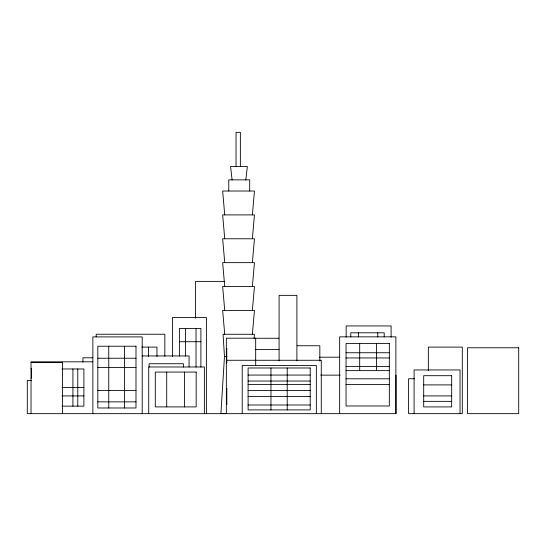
<?xml version="1.0" encoding="UTF-8"?>
<svg xmlns="http://www.w3.org/2000/svg" width="546" height="546" viewBox="0 0 546 546"><rect width="100%" height="100%" fill="white"/><g stroke="black" fill="none" stroke-linecap="round" stroke-linejoin="round"><path stroke-width="0.82" d="M254.108 338.39L254.375 334.275L223.055 334.275L224.481 356.504L220.918 413.418L226.849 413.418M252.375 214.899L254.45 191.025L222.652 191.025L224.727 214.899M252.375 238.773L254.45 214.899L222.652 214.899L224.727 238.773M252.375 262.646L254.45 238.773L222.652 238.773L224.727 262.646M252.375 286.527L254.45 262.646L222.652 262.646L224.727 286.527M252.375 310.401L254.45 286.527L222.652 286.527L224.727 310.401M252.375 334.275L254.45 310.401L222.652 310.401L224.727 334.275M245.809 180.016L247.352 166.469L230.555 166.469L232.105 180.016M224.72 281.381L195.55 281.381L195.55 318.202M255.023 338.267L278.91 338.267M179.381 341.714L200.901 341.714M297.16 345.748L319.833 345.748L319.833 361.029M141.83 347.106L156.961 347.106L156.961 356.449M226.351 348.717L226.993 348.717M255.221 349.426L279.061 349.426M346.041 352.743L389.339 352.743M142.192 355.944L189.066 355.944L189.066 366.98M224.481 356.504L226.993 356.504M319.526 357.2L339.892 357.2M92.861 357.787L82.917 357.787L82.917 362.018M346.041 357.958L389.339 357.958M97.823 358.237L135.988 358.237M226.351 360.271L321.273 360.271L321.273 413.663M92.793 361.827L31.04 361.827L31.033 413.663M31.033 362.401L62.428 362.401L62.428 413.663M226.351 362.803L226.993 362.803M346.041 366.393L389.339 366.393M97.823 367.478L135.988 367.478M31.033 368.338L31.388 368.338L31.388 378.112L31.033 378.112M61.951 368.966L83.893 368.966L83.893 406.135L61.951 406.135M346.041 370.632L389.339 370.632M248.102 375.068L310.21 375.068M320.625 375.143L340.11 375.143M346.041 378.788L389.339 378.788M414.55 378.726L408.599 378.726L408.599 413.663L462.305 413.663L462.305 347.106L428.357 347.106L428.357 370.693M31.545 380.562L27.3 380.562L27.3 413.663L396.021 413.663L396.021 375.143M248.102 381.026L310.21 381.026M248.102 384.404L310.21 384.404M346.041 384.575L389.339 384.575M423.696 384.896L451.672 384.896M61.951 387.551L83.893 387.551M226.351 388.875L227.027 388.875M97.823 390.404L135.988 390.404M248.102 390.472L310.21 390.472M61.951 395.925L83.893 395.925M423.696 395.905L451.672 395.905M248.102 396.403L310.21 396.403M423.696 401.358L451.672 401.358M97.823 401.863L135.988 401.863M226.351 404.108L227.027 404.108M248.102 405.002L310.21 405.002M460.039 413.663L460.039 369.949L414.1 369.949L414.1 413.663M395.884 413.663L395.884 336.848L339.653 336.848L339.653 413.663M391.1 337.1L391.1 325.942L346.15 325.942L346.15 337.196M384.213 336.916L384.213 332.801L350.791 332.801L350.791 336.916M377.784 332.801L377.784 336.916M376.453 343.495L376.453 370.632M359.678 343.495L359.678 370.632M358.36 332.801L358.36 336.916M316.352 413.663L316.352 365.492L242.226 365.492L242.226 413.663M296.894 360.892L296.894 295.352L279.081 295.352L279.081 360.892M287.216 367.99L287.216 409.903M270.959 367.99L270.959 409.903M255.678 365.356L255.678 338.199L226.351 338.199L226.351 413.663M249.706 191.025L249.706 179.859L228.767 179.859L228.767 191.025M240.363 166.469L240.363 132.337L236.043 132.337L236.043 166.469M226.802 388.875L226.802 404.108M226.74 348.717L226.74 362.803M206.388 413.663L206.388 317.519L172.495 317.519L172.495 356.661M204.381 413.663L204.381 366.98L148.724 366.98L148.724 413.663M200.901 367.048L200.901 328.426L179.381 328.426L179.381 356.074M196.021 328.426L196.021 367.048M185.463 328.426L185.463 356.074M184.446 372.065L184.446 406.907M183.401 367.096L183.401 363.725L149.072 363.725L149.072 367.096M166.714 372.065L166.714 406.907M164.837 356.204L164.837 334.234L96.178 334.234L96.178 336.766M148.464 347.106L148.464 356.449M142.192 413.663L142.192 336.909L92.854 336.909L92.854 413.663M124.522 346.232L124.522 407.985M108.756 346.232L108.756 407.985M77.778 368.966L77.778 406.135M72.918 368.966L72.918 406.135M389.339 343.495L346.041 343.495L346.041 405.985L389.339 405.985L389.339 343.495M135.988 346.232L97.823 346.232L97.823 407.985L135.988 407.985L135.988 346.232M518.7 347.782L467.499 347.782L467.499 413.663L518.7 413.663L518.7 347.782M310.21 367.99L248.102 367.99L248.102 409.903L310.21 409.903L310.21 367.99M196.171 372.065L155.296 372.065L155.296 406.907L196.171 406.907L196.171 372.065M451.672 375.689L423.696 375.689L423.696 406.92L451.672 406.92L451.672 375.689"/></g></svg>
